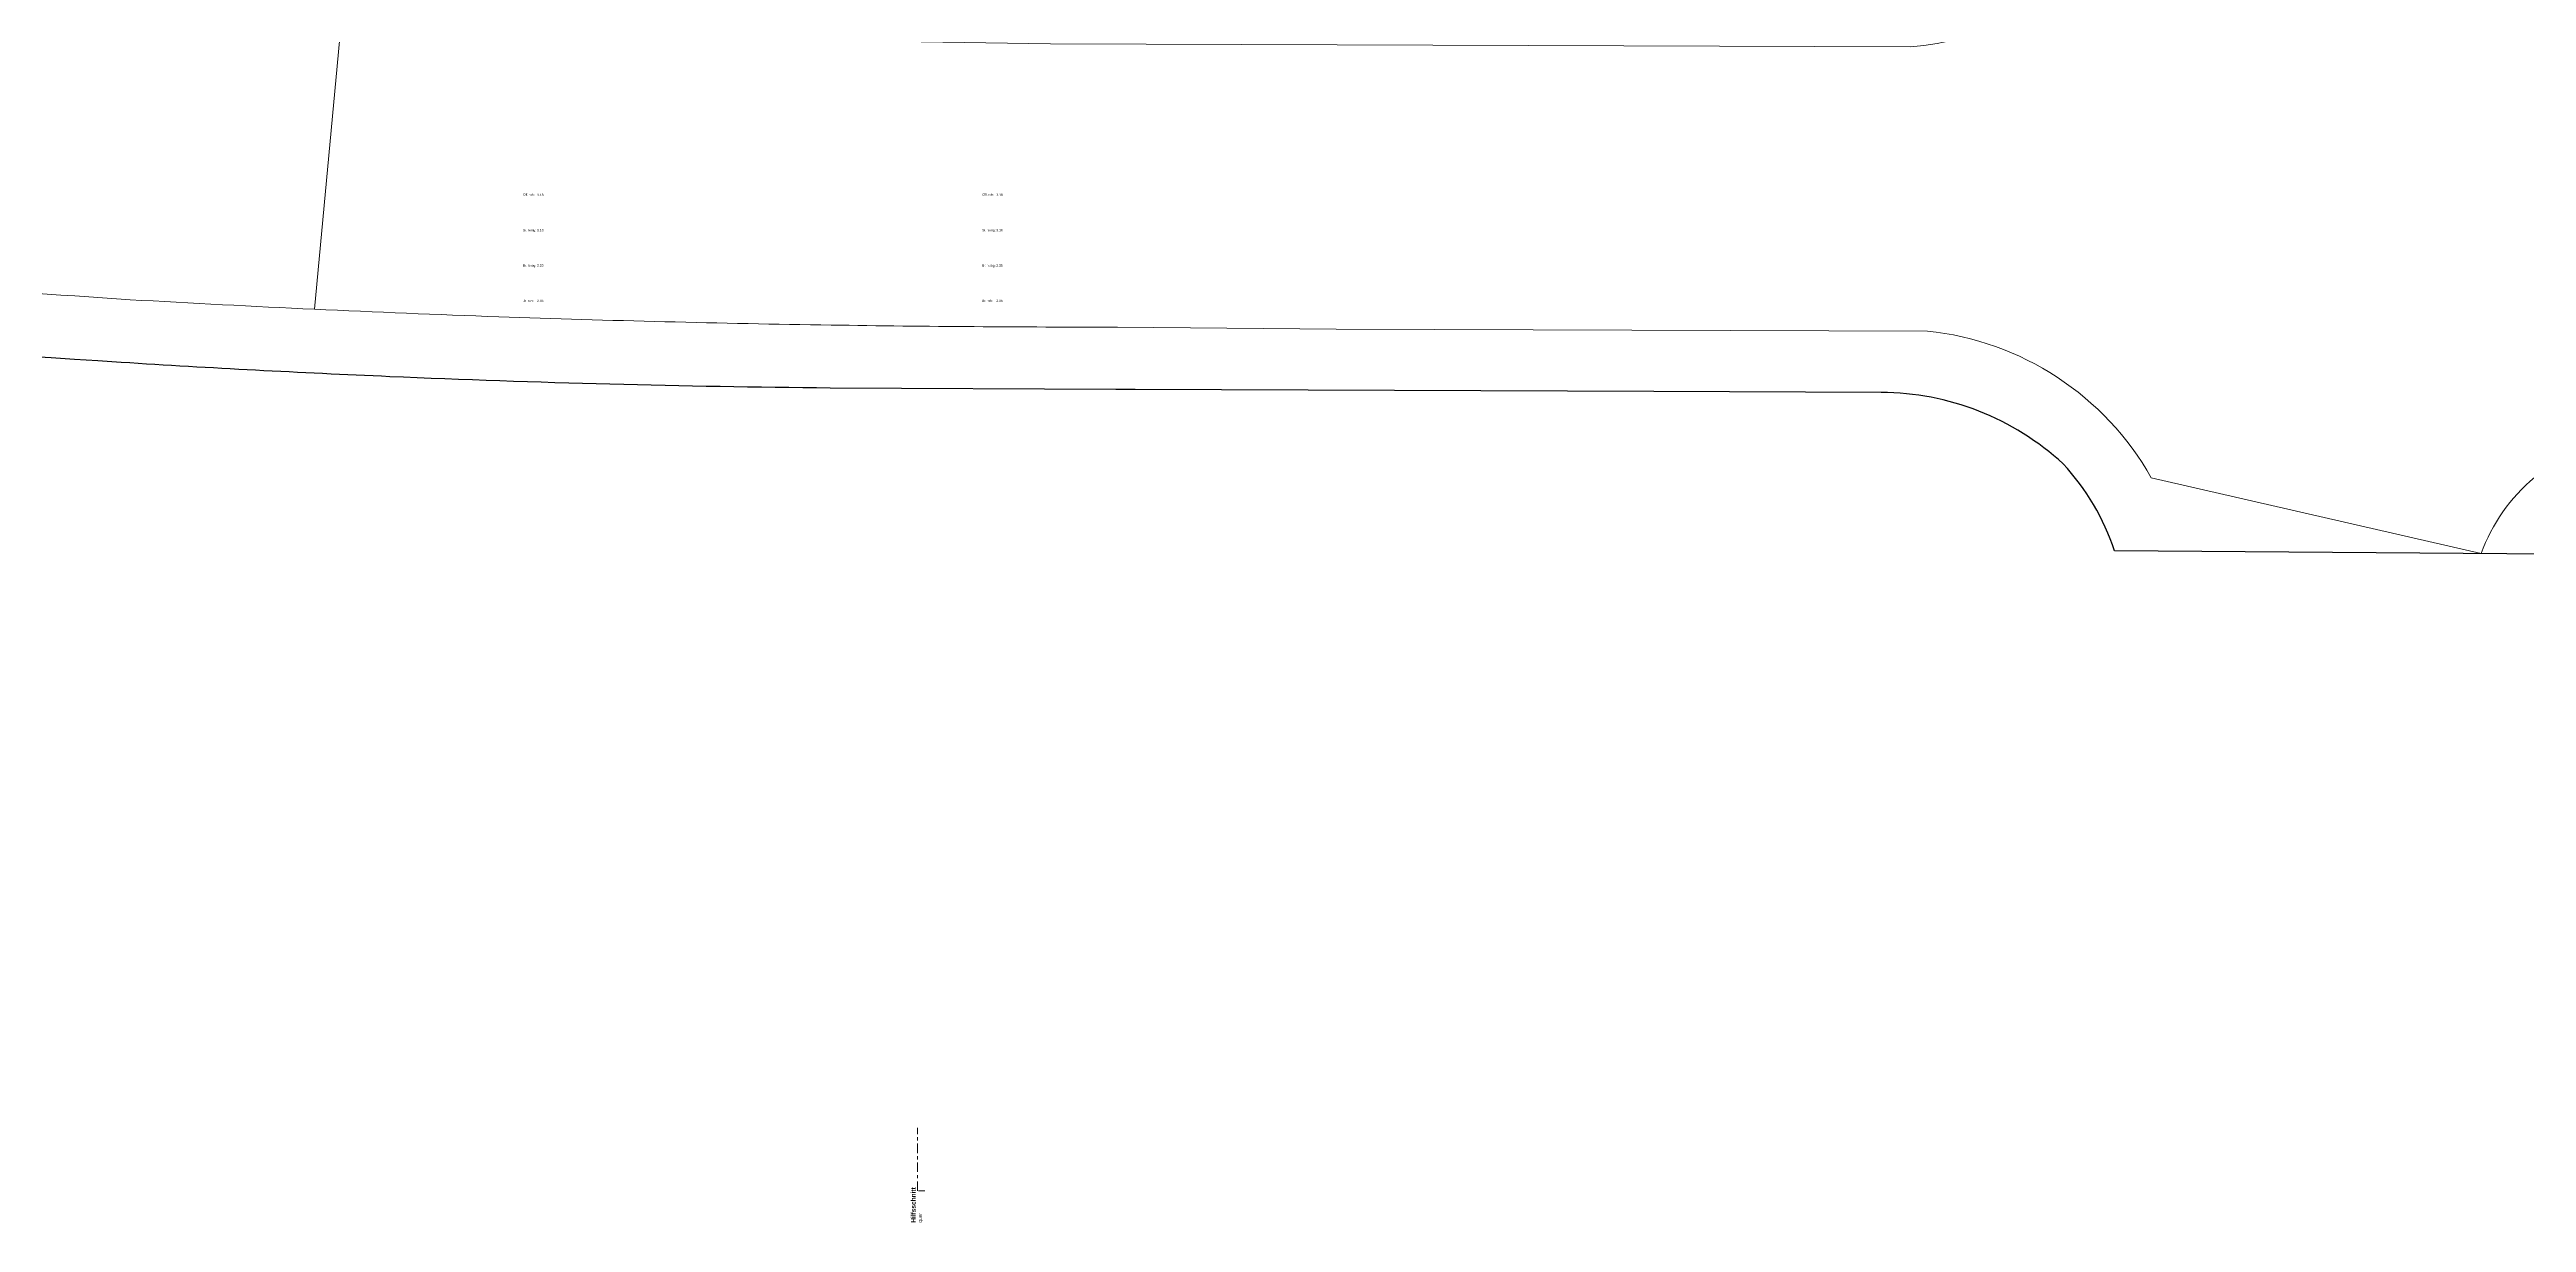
# Model space of a CAD drawing. Header units: metres. Extents: x -163 to 276, y -152 to 153.
# Drawn here: x -23.1 to 55.4, y -51.7 to -14.5 of the extents above; entities that cross this region are included whole.
import ezdxf

# ---------------------------------------------------------------- set-up
doc = ezdxf.new("R2010")
doc.units = ezdxf.units.M
doc.header["$MEASUREMENT"] = 0
doc.linetypes.add('Strichpunkt 6_2_2mm Schnitt', pattern=[0.5, 0.3, -0.1, 0, -0.1])
for name, color, linetype in [('000 Kataster', 7, 'Continuous'), ('000-3 Kataster Parzellengrenzen', 7, 'Continuous'), ('010 Fenster Neu', 7, 'Continuous'), ('202 Hilfsschnitte', 7, 'Continuous')]:
    doc.layers.add(name, color=color, linetype=linetype)
doc.styles.add('ERSTELLTER_STIL_1', font='ARIALN.TTF')
doc.styles.add('ERSTELLTER_STIL_3', font='arial.ttf')

msp = doc.modelspace()

# ---------------------------------------------------------------- linework, layer by layer
at = {"layer": '000 Kataster', "color": 251, "linetype": 'Continuous', "lineweight": 13, "true_color": 0x5f5f5f}
for points in [[(56.629, -13.919, -0.209908), (52.703, -11.912, -0.206852), (51.235, -8.042), (51.634, -3.904), (45.712, -3.931, -0.198832), (42.015, -11.866, -0.151332), (35.883, -14.424), (8.62, -14.323), (-6.404, -14.093, -0.003152), (-13.863, -13.783), (-14.704, -22.737, 0.002488), (-8.863, -22.978, 0.00481), (1.672, -23.239, 0.00409), (10.744, -23.303), (17.683, -23.364), (36.415, -23.428, -0.242722), (43.512, -28.077), (53.969, -30.485, -0.134972), (55.657, -28.071, -0.051231)], [(-159.598, -12.048), (-130.34, -12.012), (-108.9, -11.996), (-50.555, -12.156, -0.003945), (-40.906, -12.414, -0.003971), (-31.079, -12.833), (-24.4, -13.188, 0.002596), (-18.142, -13.563, 0.001924), (-13.863, -13.783), (-14.704, -22.737, -0.002449), (-20.542, -22.435, 0.006252), (-34.606, -21.637, 0.005325), (-46.805, -21.231), (-77.374, -21.065), (-116.928, -20.965), (-155.584, -20.94), (-161.571, -20.979), (-162.086, -20.986)]]:
    msp.add_lwpolyline(points, format="xyb", dxfattribs=at)
at = {"layer": '000-3 Kataster Parzellengrenzen', "color": 251, "linetype": 'Continuous', "lineweight": 25, "true_color": 0x5f5f5f}
msp.add_lwpolyline([(56.167, -30.501), (42.344, -30.401, 0.112093), (40.715, -27.64, 0.188014), (34.952, -25.378), (27.75, -25.344), (11.307, -25.287), (10.698, -25.284), (1.643, -25.238, -0.008285), (-12.316, -24.875, -0.00504), (-20.826, -24.425, 0.007374), (-44.581, -23.219), (-62.618, -23.127), (-92.422, -23.079), (-148.771, -22.97), (-161.021, -22.948), (-162.638, -22.969)], format="xyb", dxfattribs=at)
at = {"layer": '202 Hilfsschnitte', "color": 1, "linetype": 'Strichpunkt 6_2_2mm Schnitt', "lineweight": 13}
msp.add_line((4.405, -50.687), (4.405, -48.687), dxfattribs=at)
at = {"layer": '202 Hilfsschnitte', "color": 1, "linetype": 'Continuous', "lineweight": 13}
msp.add_line((4.445, -50.687), (4.645, -50.687), dxfattribs=at)

# ---------------------------------------------------------------- texts
at = {"layer": '010 Fenster Neu', "color": 7, "lineweight": 13, "char_height": 0.075, "attachment_point": 3, "style": 'ERSTELLTER_STIL_3'}
for s, insert in [('\\A1;{\\pqr;\\fArial|b0|i0|c0|p0;\\W1.000000;Öff. roh:}', (-7.715, -19.064)), ('\\A1;{\\pqr;\\fArial|b0|i0|c0|p0;\\W1.000000;3.18}', (-7.445, -19.077)), ('\\A1;{\\pqr;\\fArial|b0|i0|c0|p0;\\W1.000000;Öff. roh:}', (6.84, -19.064)), ('\\A1;{\\pqr;\\fArial|b0|i0|c0|p0;\\W1.000000;3.18}', (7.11, -19.077)), ('\\A1;{\\pqr;\\fArial|b0|i0|c0|p0;\\W1.000000;St. fertig:}', (-7.674, -20.195)), ('\\A1;{\\pqr;\\fArial|b0|i0|c0|p0;\\W1.000000;3.18}', (-7.445, -20.195)), ('\\A1;{\\pqr;\\fArial|b0|i0|c0|p0;\\W1.000000;St. fertig:}', (6.881, -20.195)), ('\\A1;{\\pqr;\\fArial|b0|i0|c0|p0;\\W1.000000;3.18}', (7.11, -20.195)), ('\\A1;{\\pqr;\\fArial|b0|i0|c0|p0;\\W1.000000;Br. fertig:}', (-7.674, -21.313)), ('\\A1;{\\pqr;\\fArial|b0|i0|c0|p0;\\W1.000000;2.35}', (-7.445, -21.313)), ('\\A1;{\\pqr;\\fArial|b0|i0|c0|p0;\\W1.000000;Br. fertig:}', (6.881, -21.313)), ('\\A1;{\\pqr;\\fArial|b0|i0|c0|p0;\\W1.000000;2.35}', (7.11, -21.313)), ('\\A1;{\\pqr;\\fArial|b0|i0|c0|p0;\\W1.000000;Br. roh:}', (-7.754, -22.431)), ('\\A1;{\\pqr;\\fArial|b0|i0|c0|p0;\\W1.000000;2.35}', (-7.445, -22.431)), ('\\A1;{\\pqr;\\fArial|b0|i0|c0|p0;\\W1.000000;Br. roh:}', (6.801, -22.431)), ('\\A1;{\\pqr;\\fArial|b0|i0|c0|p0;\\W1.000000;2.35}', (7.11, -22.431))]:
    msp.add_mtext(s, dxfattribs=dict(at, insert=insert))
at = {"layer": '202 Hilfsschnitte', "color": 1, "lineweight": 13, "insert": (4.58, -51.693), "char_height": 0.15, "attachment_point": 7, "rotation": 90, "line_spacing_factor": 0.933165, "style": 'ERSTELLTER_STIL_1'}
msp.add_mtext('\\A1;{\\pql;\\pt0;\\fArial Narrow|b1|i0|c0|p0;\\W1.000000;Hilfsschnitt\\P\\pql;\\pt0;\\fArial Narrow|b0|i0|c0|p0;\\H0.733333x;\\W1.000000;quer}', dxfattribs=at)

doc.saveas('drawing.dxf')
